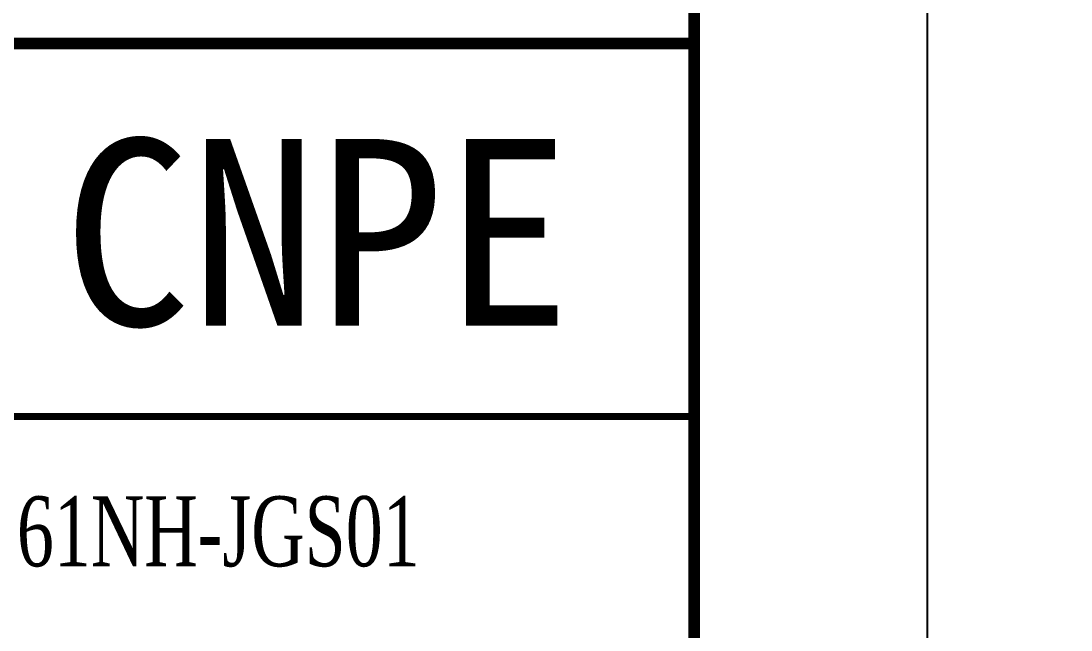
# Model space of a CAD drawing. Header units: inches. Extents: x 6 to 109360, y -14990 to 740552.
# Drawn here: x 47541 to 49792, y 64519 to 65825 of the extents above; entities that cross this region are included whole.
import ezdxf

# ---------------------------------------------------------------- set-up
doc = ezdxf.new("R2010")
doc.units = ezdxf.units.IN
doc.header["$MEASUREMENT"] = 0
for name, color, linetype in [('1', 7, 'Continuous'), ('GT_1', 7, 'Continuous'), ('PUB_TEXT', 7, 'Continuous')]:
    doc.layers.add(name, color=color, linetype=linetype)
doc.styles.get("Standard").update_dxf_attribs({"font": 'txt', "bigfont": 'gbcbig.shx'})
doc.styles.add('宋体', font='', dxfattribs={"width": 0.7})
doc.styles.get('宋体').set_extended_font_data('SimSun')
doc.dimstyles.new('Standard-yuanban', dxfattribs={"dimtxt": 800, "dimasz": 0.18, "dimexe": 0.18, "dimexo": 0.0625, "dimgap": 0.09, "dimtad": 0, "dimtih": 1, "dimtoh": 1, "dimdec": 4, "dimlfac": 0.02, "dimzin": 0, "dimdsep": 46, "dimtxsty": 'Standard', "dimcen": 0.09, "dimadec": 0, "dimazin": 0, "dimtfac": 1, "dimtdec": 4, "dimtofl": 0, "dimtmove": 0, "dimatfit": 3, "dimfxl": 1, "dimtolj": 1, "dimtzin": 0, "dimarcsym": 0})

# ---------------------------------------------------------------- blocks, each defined once
blk = doc.blocks.new('图签')
at = {"layer": '1', "color": 7, "const_width": 0.5}
for points in [[(-180, 0), (0, 0), (0, 131.762), (-180, 131.762)], [(-180, 58), (0, 58), (0, 0), (-180, 0)]]:
    blk.add_lwpolyline(points, close=True, dxfattribs=at)
at = {"layer": '1', "color": 7, "const_width": 0.3}
blk.add_lwpolyline([(-180, 42), (0, 42)], dxfattribs=at)
at = {"linetype": 'Continuous', "insert": (-22.782, 37.062), "char_height": 3, "attachment_point": 5, "style": '宋体'}
blk.add_mtext_dynamic_manual_height_columns('{\\fTimes New Roman|b0|i0|c0|p18;20161NH-JGS01}', width=17.30878, gutter_width=1, heights=[-3.067], dxfattribs=at)
at = {"layer": 'PUB_TEXT', "color": 7, "style": '宋体'}
blk.add_text('CNPE', height=8, dxfattribs=at).set_placement((-27.046, 45.903))
blk = doc.blocks.new('*U125')
blk.add_blockref('图签', (0, 0))
blk = doc.blocks.new('*D95')
at = {"color": 0, "lineweight": -2, "transparency": 16777216}
for p, q in [((49484.5, 83376.9), (62241.2, 83376.9)), ((62241, 83376.8), (62241, 73277)), ((62241, 62377.1), (62241, 72476.8)), ((49484.5, 62376.9), (62241.2, 62376.9))]:
    blk.add_line(p, q, dxfattribs=at)
at = {"color": 0, "transparency": 16777216}
for points in [[(62240.9, 83376.8), (62241, 83376.8), (62241, 83376.9)], [(62240.9, 62377.1), (62241, 62377.1), (62241, 62376.9)]]:
    blk.add_solid(points, dxfattribs=at)
at = {"layer": 'Defpoints', "color": 0, "transparency": 16777216}
for p in [(49484.4, 83376.9), (62241, 83376.9), (49484.4, 62376.9)]:
    blk.add_point(p, dxfattribs=at)
at = {"color": 0, "transparency": 16777216, "insert": (62241, 72876.9), "char_height": 800, "attachment_point": 5}
blk.add_mtext('\\A1;420.0000', dxfattribs=at)

msp = doc.modelspace()

# ---------------------------------------------------------------- linework, layer by layer
at = {"layer": 'GT_1'}
msp.add_line((49484.44132, 62376.93613), (49484.44132, 83376.93613), dxfattribs=at)
at = {"layer": 'GT_1', "color": 1}
msp.add_line((48984.44132, 62876.93613), (48984.44132, 82876.93613), dxfattribs=at)

# ---------------------------------------------------------------- block references
at = {"xscale": 50, "yscale": 50, "zscale": 50}
msp.add_blockref('*U125', (48984.44132, 62876.93613), dxfattribs=at)

# ---------------------------------------------------------------- dimensions: what is measured, and where the dimension line sits
dim = msp.add_linear_dim(base=(62240.97563, 83376.93613), p1=(49484.44132, 62376.93613), p2=(49484.44132, 83376.93613), angle=90, dimstyle='Standard-yuanban')
dim.commit()
dim.dimension.update_dxf_attribs({"geometry": '*D95', "text_midpoint": (62240.97563, 72876.93613)})

doc.saveas('drawing.dxf')
